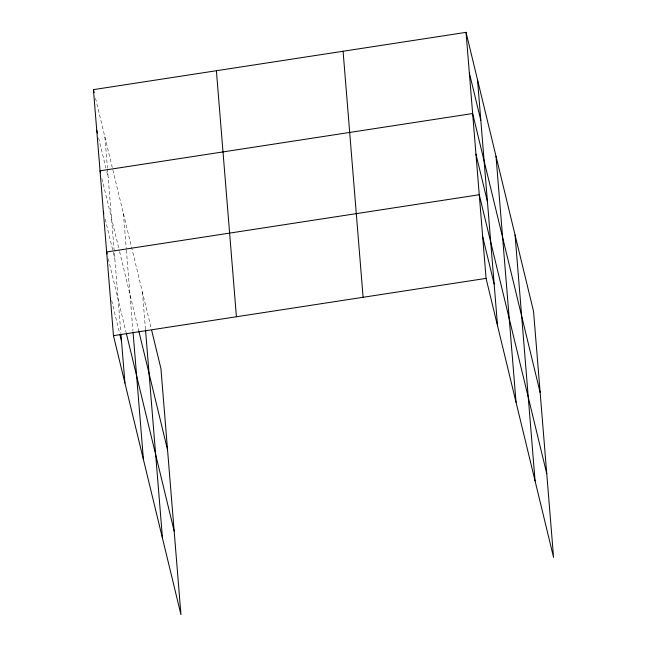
<?xml version="1.0" encoding="UTF-8"?>
<svg xmlns="http://www.w3.org/2000/svg" width="647" height="647" viewBox="0 0 647 647"><rect width="100%" height="100%" fill="white"/><g stroke="black" fill="none" stroke-linecap="round" stroke-linejoin="round"><path stroke-width="0.49" stroke-dasharray="3.23 2.43" d="M95.546 98.344L151.212 328.458M98.619 137.973L105.873 167.977M106.812 171.843L108.219 177.658M101.919 178.564L119.339 250.575M119.582 251.562L138.83 331.151M105.226 219.155L114.826 258.84M108.292 258.784L126.189 332.744M111.696 300.612L119.663 333.52M142.445 292.209L145.429 328.838M123.399 213.478L126.302 249.119M126.383 250.106L132.991 331.296M104.911 137.059L107.41 167.751M107.491 168.746L120.884 333.294"/><path stroke-width="0.97" d="M151.689 330.415L160.933 368.62L180.958 614.65L113.46 335.664L93.435 89.634L466.042 32.35L533.54 311.336L553.565 557.366L486.067 278.38L466.042 32.35M113.46 335.664L486.067 278.38M469.35 72.941L480.818 120.374M540.148 392.527L472.65 113.54L100.042 170.824L100.511 172.757M475.957 154.132L487.426 201.565M546.755 473.717L479.257 194.731L106.658 252.007L107.119 253.947M482.662 236.551L494.138 283.984M93.435 89.634L94.139 92.537M96.743 130.225L97.446 133.128M138.83 331.151L167.541 449.811M103.35 211.415L103.819 213.348M126.424 333.731L174.148 531.001M119.889 334.491L121.531 341.26M515.052 234.926L535.077 480.956M496.006 156.194L516.031 402.224M477.518 79.775L497.543 325.805M343.08 51.25L363.104 297.28M216.397 70.725L236.422 316.755M145.51 329.833L162.47 538.231M133.072 332.291L143.424 459.507M120.965 334.297L124.936 383.089"/></g></svg>
